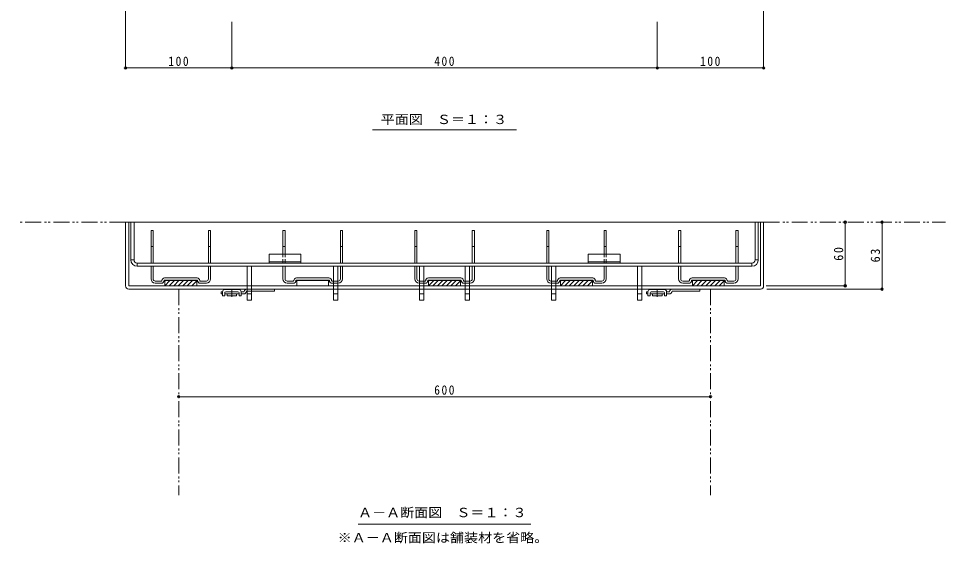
# Model space of a CAD drawing. Units: millimetres at full size, sheet at 1:3. Extents: x -1039 to 1139, y -824 to 816.
# Drawn here: x -1039 to -167, y -648 to -154 of the extents above; entities that cross this region are included whole.
import ezdxf
from ezdxf.enums import TextEntityAlignment as Align

# ---------------------------------------------------------------- set-up
doc = ezdxf.new("R2010")
doc.units = ezdxf.units.MM
doc.header["$LTSCALE"] = 3
doc.header["$PDMODE"] = 32
doc.header["$PDSIZE"] = 2.4
for name, pattern in [('CHAIN1', [8, 5, -1, 1, -1]), ('DASHED1', [1.8, 1.2, -0.6]), ('DOUBLE_CHAIN1', [8.8, 5, -1, 0.6, -0.6, 0.6, -1])]:
    doc.linetypes.add(name, pattern=pattern)
for name, color, linetype, lineweight in [('3-1_Center-DIM', 2, 'Continuous', 9), ('3-2_Center-Sym', 3, 'Continuous', 9), ('3-3_Frame-TXT', 4, 'Continuous', 9), ('3-4_Draft', 7, 'Continuous', 9), ('3-5', 7, 'Continuous', 9), ('3-6', 6, 'Continuous', 9), ('3-9', 5, 'DASHED1', 5)]:
    doc.layers.add(name, color=color, linetype=linetype, lineweight=lineweight)
doc.styles.add('ＭＳ ゴシック', font='')
doc.styles.get('ＭＳ ゴシック').set_extended_font_data('MS Gothic')

msp = doc.modelspace()

# ---------------------------------------------------------------- linework, layer by layer
at = {"layer": '3-1_Center-DIM'}
for p, q in [((-937.987, -345.654), (-937.987, -405.663)), ((-337.987, -345.654), (-937.987, -345.654)), ((-934.987, -345.654), (-934.987, -405.654)), ((-337.987, -345.654), (-337.987, -405.663)), ((-823.487, -405.654), (-934.987, -405.654)), ((-823.487, -408.654), (-934.987, -408.654)), ((-831.236, -409.153), (-844.737, -409.153)), ((-661.487, -405.654), (-819.487, -405.654)), ((-661.487, -408.654), (-819.487, -408.654)), ((-797.987, -410.654), (-797.987, -408.654)), ((-618.487, -405.654), (-657.487, -405.654)), ((-618.487, -408.654), (-657.462, -408.654)), ((-537.487, -405.654), (-614.487, -405.654)), ((-537.487, -408.654), (-614.487, -408.654)), ((-456.487, -405.654), (-533.487, -405.654)), ((-456.487, -408.654), (-533.487, -408.654)), ((-340.987, -408.654), (-452.487, -408.654)), ((-431.237, -409.153), (-444.737, -409.153)), ((-397.987, -410.654), (-397.987, -408.654)), ((-847.987, -413.154), (-847.987, -411.154)), ((-846.737, -411.154), (-847.987, -411.154)), ((-846.737, -413.154), (-847.987, -413.154)), ((-846.737, -411.154), (-846.737, -414.953)), ((-846.737, -414.953), (-844.737, -414.953)), ((-844.737, -412.153), (-844.737, -414.953)), ((-831.236, -413.154), (-844.737, -413.154)), ((-843.737, -411.153), (-832.237, -411.153)), ((-842.487, -414.654), (-842.487, -413.154)), ((-833.987, -415.154), (-841.987, -415.154)), ((-833.487, -414.654), (-833.487, -413.154)), ((-831.237, -414.953), (-829.237, -414.953)), ((-831.236, -412.153), (-831.236, -414.953)), ((-829.237, -411.154), (-829.237, -414.953)), ((-826.487, -411.154), (-829.237, -411.154)), ((-826.946, -413.154), (-829.237, -413.154)), ((-823.487, -410.654), (-823.987, -410.654)), ((-797.987, -410.654), (-819.487, -410.654)), ((-447.987, -413.154), (-447.987, -411.154)), ((-446.737, -411.154), (-447.987, -411.154)), ((-446.737, -413.154), (-447.987, -413.154)), ((-446.737, -411.154), (-446.737, -414.953)), ((-446.737, -414.953), (-444.737, -414.953)), ((-444.737, -412.153), (-444.737, -414.953)), ((-431.237, -413.154), (-444.737, -413.154)), ((-443.737, -411.153), (-432.237, -411.153)), ((-442.487, -414.654), (-442.487, -413.154)), ((-433.987, -415.154), (-441.987, -415.154)), ((-433.487, -414.654), (-433.487, -413.154)), ((-431.237, -412.153), (-431.237, -414.953)), ((-431.237, -414.953), (-429.237, -414.953)), ((-429.237, -411.154), (-429.237, -414.953)), ((-426.487, -411.154), (-429.237, -411.154)), ((-426.946, -413.154), (-429.237, -413.154)), ((-397.987, -410.654), (-423.987, -410.654))]:
    msp.add_line(p, q, dxfattribs=at)
at = {"layer": '3-1_Center-DIM', "linetype": 'CHAIN1'}
for p, q in [((-837.987, -408.695), (-837.987, -415.86)), ((-437.987, -408.695), (-437.987, -415.86))]:
    msp.add_line(p, q, dxfattribs=at)
at = {"layer": '3-1_Center-DIM', "linetype": 'DASHED1'}
for p, q in [((-819.487, -405.654), (-823.487, -405.654)), ((-819.487, -408.654), (-823.487, -408.654)), ((-742.487, -405.654), (-738.487, -405.654)), ((-742.487, -408.654), (-738.487, -408.654)), ((-657.487, -405.654), (-661.487, -405.654)), ((-657.487, -408.654), (-661.487, -408.654)), ((-614.487, -405.654), (-618.487, -405.654)), ((-614.487, -408.654), (-618.487, -408.654)), ((-533.487, -405.654), (-537.487, -405.654)), ((-533.487, -408.654), (-537.487, -408.654)), ((-452.487, -405.654), (-456.487, -405.654)), ((-452.487, -408.654), (-456.487, -408.654)), ((-819.487, -410.654), (-823.487, -410.654))]:
    msp.add_line(p, q, dxfattribs=at)
at = {"layer": '3-1_Center-DIM'}
msp.add_lwpolyline([(-340.987, -345.654), (-340.987, -405.654), (-452.487, -405.654)], dxfattribs=at)
for centre, radius, start, end in [((-934.987, -405.654), 3, 180, 270), ((-844.737, -411.154), 2, 90, 180), ((-831.236, -411.154), 2, 0, 90), ((-823.527, -411.654), 3, 90, 168.69007), ((-444.737, -411.154), 2, 90, 180), ((-431.237, -411.154), 2, 0, 90), ((-423.527, -411.654), 3, 90, 168.69007), ((-340.987, -405.654), 3, 270, 0), ((-843.737, -412.153), 1, 90, 180), ((-841.987, -414.654), 0.5, 180, 270), ((-833.987, -414.654), 0.5, 270, 0), ((-832.237, -412.153), 1, 0, 90), ((-826.946, -410.154), 3, 270, 348.69007), ((-443.737, -412.153), 1, 90, 180), ((-441.987, -414.654), 0.5, 180, 270), ((-433.987, -414.654), 0.5, 270, 0), ((-432.237, -412.153), 1, 0, 90), ((-426.946, -410.154), 3, 270, 348.69007)]:
    msp.add_arc(centre, radius, start, end, dxfattribs=at)
at = {"layer": '3-2_Center-Sym'}
for p, q in [((-929.987, -345.654), (-932.987, -345.654)), ((-932.987, -381.154), (-932.987, -345.654)), ((-929.987, -381.154), (-929.987, -345.654)), ((-345.987, -345.654), (-342.987, -345.654)), ((-345.987, -381.154), (-345.987, -345.654)), ((-342.987, -381.154), (-342.987, -345.654)), ((-929.987, -381.154), (-932.987, -381.154)), ((-802.987, -384.154), (-802.987, -375.654)), ((-802.987, -383.154), (-772.987, -383.154)), ((-502.987, -384.154), (-502.987, -375.654)), ((-502.987, -383.154), (-472.987, -383.154)), ((-345.987, -381.154), (-342.987, -381.154)), ((-926.987, -384.154), (-926.987, -387.154)), ((-348.987, -384.154), (-926.987, -384.154)), ((-348.987, -387.154), (-926.987, -387.154)), ((-348.987, -384.154), (-348.987, -387.154))]:
    msp.add_line(p, q, dxfattribs=at)
for points in [[(-772.987, -384.154), (-772.987, -375.654), (-802.987, -375.654)], [(-472.987, -384.154), (-472.987, -375.654), (-502.987, -375.654)]]:
    msp.add_lwpolyline(points, dxfattribs=at)
for centre, radius, start, end in [((-926.987, -381.154), 6, 180, 270), ((-926.987, -381.154), 3, 180, 270), ((-348.987, -381.154), 6, 270, 0), ((-348.987, -381.154), 3, 270, 0)]:
    msp.add_arc(centre, radius, start, end, dxfattribs=at)
at = {"layer": '3-3_Frame-TXT'}
for p, q in [((-913.987, -353.654), (-911.987, -353.654)), ((-913.987, -384.154), (-913.987, -353.654)), ((-911.987, -384.154), (-911.987, -353.654)), ((-859.987, -353.654), (-857.987, -353.654)), ((-859.987, -384.154), (-859.987, -353.654)), ((-857.987, -384.154), (-857.987, -353.654)), ((-787.987, -353.654), (-789.987, -353.654)), ((-789.987, -375.654), (-789.987, -353.654)), ((-787.987, -375.654), (-787.987, -353.654)), ((-733.987, -353.654), (-735.987, -353.654)), ((-735.987, -384.154), (-735.987, -353.654)), ((-733.987, -384.154), (-733.987, -353.654)), ((-665.987, -353.654), (-663.987, -353.654)), ((-665.987, -384.154), (-665.987, -353.654)), ((-663.987, -384.154), (-663.987, -353.654)), ((-611.987, -353.654), (-609.987, -353.654)), ((-611.987, -384.154), (-611.987, -353.654)), ((-609.987, -384.154), (-609.987, -353.654)), ((-541.987, -353.654), (-539.987, -353.654)), ((-541.987, -384.154), (-541.987, -353.654)), ((-539.987, -384.154), (-539.987, -353.654)), ((-487.987, -353.654), (-485.987, -353.654)), ((-487.987, -375.654), (-487.987, -353.654)), ((-485.987, -375.654), (-485.987, -353.654)), ((-417.987, -353.654), (-415.987, -353.654)), ((-417.987, -384.154), (-417.987, -353.654)), ((-415.987, -384.154), (-415.987, -353.654)), ((-363.987, -353.654), (-361.987, -353.654)), ((-363.987, -384.154), (-363.987, -353.654)), ((-361.987, -384.154), (-361.987, -353.654)), ((-911.987, -368.654), (-913.987, -368.654)), ((-857.987, -368.654), (-859.987, -368.654)), ((-789.987, -368.654), (-787.987, -368.654)), ((-735.987, -368.654), (-733.987, -368.654)), ((-663.987, -368.654), (-665.987, -368.654)), ((-609.987, -368.654), (-611.987, -368.654)), ((-539.987, -368.654), (-541.987, -368.654)), ((-485.987, -368.654), (-487.987, -368.654)), ((-415.987, -368.654), (-417.987, -368.654)), ((-361.987, -368.654), (-363.987, -368.654)), ((-913.987, -399.154), (-913.987, -387.154)), ((-911.987, -399.154), (-911.987, -387.154)), ((-859.987, -399.154), (-859.987, -387.154)), ((-857.987, -399.154), (-857.987, -387.154)), ((-789.987, -399.154), (-789.987, -387.154)), ((-787.987, -399.154), (-787.987, -387.154)), ((-735.987, -399.154), (-735.987, -387.154)), ((-733.987, -399.154), (-733.987, -387.154)), ((-665.987, -399.154), (-665.987, -387.154)), ((-663.987, -399.154), (-663.987, -387.154)), ((-611.987, -399.154), (-611.987, -387.154)), ((-609.987, -399.154), (-609.987, -387.154)), ((-541.987, -399.154), (-541.987, -387.154)), ((-539.987, -399.154), (-539.987, -387.154)), ((-487.987, -399.154), (-487.987, -387.154)), ((-485.987, -399.154), (-485.987, -387.154)), ((-417.987, -399.154), (-417.987, -387.154)), ((-415.987, -399.154), (-415.987, -387.154)), ((-363.987, -399.154), (-363.987, -387.154)), ((-361.987, -399.154), (-361.987, -387.154)), ((-870.737, -398.154), (-901.237, -398.154)), ((-870.737, -400.154), (-901.237, -400.154)), ((-900.987, -400.154), (-900.987, -405.654)), ((-900.987, -400.254), (-870.987, -400.254)), ((-900.987, -400.354), (-870.987, -400.354)), ((-900.987, -400.454), (-870.987, -400.454)), ((-900.987, -400.554), (-870.987, -400.554)), ((-896.186, -400.654), (-900.987, -405.454)), ((-900.429, -400.654), (-900.987, -401.212)), ((-900.987, -400.654), (-870.987, -400.654)), ((-891.943, -400.654), (-896.943, -405.654)), ((-887.701, -400.654), (-892.701, -405.654)), ((-883.458, -400.654), (-888.458, -405.654)), ((-879.215, -400.654), (-884.215, -405.654)), ((-874.973, -400.654), (-879.973, -405.654)), ((-870.987, -400.154), (-870.987, -405.654)), ((-777.237, -398.154), (-746.737, -398.154)), ((-777.237, -400.154), (-746.737, -400.154)), ((-776.987, -400.154), (-776.987, -405.654)), ((-746.987, -400.254), (-776.987, -400.254)), ((-746.987, -400.354), (-776.987, -400.354)), ((-746.987, -400.454), (-776.987, -400.454)), ((-746.987, -400.554), (-776.987, -400.554)), ((-746.987, -400.654), (-776.987, -400.654)), ((-746.987, -400.154), (-746.987, -405.654)), ((-622.737, -398.154), (-653.237, -398.154)), ((-622.737, -400.154), (-653.237, -400.154)), ((-652.987, -400.154), (-652.987, -405.654)), ((-652.987, -400.254), (-622.987, -400.254)), ((-652.987, -400.354), (-622.987, -400.354)), ((-652.987, -400.454), (-622.987, -400.454)), ((-652.987, -400.554), (-622.987, -400.554)), ((-648.186, -400.654), (-652.987, -405.454)), ((-652.429, -400.654), (-652.987, -401.212)), ((-652.987, -400.654), (-622.987, -400.654)), ((-643.943, -400.654), (-648.943, -405.654)), ((-639.701, -400.654), (-644.701, -405.654)), ((-635.458, -400.654), (-640.458, -405.654)), ((-631.215, -400.654), (-636.215, -405.654)), ((-626.973, -400.654), (-631.973, -405.654)), ((-622.987, -400.154), (-622.987, -405.654)), ((-498.737, -398.154), (-529.237, -398.154)), ((-498.737, -400.154), (-529.237, -400.154)), ((-528.987, -400.154), (-528.987, -405.654)), ((-528.987, -400.254), (-498.987, -400.254)), ((-528.987, -400.354), (-498.987, -400.354)), ((-528.987, -400.454), (-498.987, -400.454)), ((-528.987, -400.554), (-498.987, -400.554)), ((-524.186, -400.654), (-528.987, -405.454)), ((-528.429, -400.654), (-528.987, -401.212)), ((-528.987, -400.654), (-498.987, -400.654)), ((-519.943, -400.654), (-524.943, -405.654)), ((-515.701, -400.654), (-520.701, -405.654)), ((-511.458, -400.654), (-516.458, -405.654)), ((-507.215, -400.654), (-512.215, -405.654)), ((-502.973, -400.654), (-507.973, -405.654)), ((-498.987, -400.154), (-498.987, -405.654)), ((-374.737, -398.154), (-405.237, -398.154)), ((-374.737, -400.154), (-405.237, -400.154)), ((-404.987, -400.154), (-404.987, -405.654)), ((-404.987, -400.254), (-374.987, -400.254)), ((-404.987, -400.354), (-374.987, -400.354)), ((-404.987, -400.454), (-374.987, -400.454)), ((-404.987, -400.554), (-374.987, -400.554)), ((-400.186, -400.654), (-404.987, -405.454)), ((-404.429, -400.654), (-404.987, -401.212)), ((-404.987, -400.654), (-374.987, -400.654)), ((-395.943, -400.654), (-400.943, -405.654)), ((-391.701, -400.654), (-396.701, -405.654)), ((-387.458, -400.654), (-392.458, -405.654)), ((-383.215, -400.654), (-388.215, -405.654)), ((-378.973, -400.654), (-383.973, -405.654)), ((-374.987, -400.154), (-374.987, -405.654)), ((-904.237, -401.154), (-909.987, -401.154)), ((-904.237, -403.154), (-909.987, -403.154)), ((-870.987, -405.654), (-900.987, -405.654)), ((-870.987, -400.91), (-875.73, -405.654)), ((-870.987, -405.153), (-871.488, -405.654)), ((-861.987, -401.154), (-867.737, -401.154)), ((-861.987, -403.154), (-867.737, -403.154)), ((-785.987, -401.154), (-780.237, -401.154)), ((-781.487, -403.154), (-780.237, -403.154)), ((-776.987, -405.654), (-746.987, -405.654)), ((-743.737, -401.154), (-742.487, -401.154)), ((-743.737, -403.154), (-742.487, -403.154)), ((-738.487, -401.154), (-737.987, -401.154)), ((-738.487, -403.154), (-737.987, -403.154)), ((-661.487, -401.154), (-661.987, -401.154)), ((-661.487, -403.154), (-661.987, -403.154)), ((-656.237, -401.154), (-657.487, -401.154)), ((-656.237, -403.154), (-657.487, -403.154)), ((-622.987, -405.654), (-652.987, -405.654)), ((-622.987, -400.91), (-627.73, -405.654)), ((-622.987, -405.153), (-623.488, -405.654)), ((-618.487, -401.154), (-619.737, -401.154)), ((-618.487, -403.154), (-619.737, -403.154)), ((-613.987, -401.154), (-614.487, -401.154)), ((-613.987, -403.154), (-614.487, -403.154)), ((-537.487, -401.154), (-537.987, -401.154)), ((-537.487, -403.154), (-537.987, -403.154)), ((-532.237, -401.154), (-533.487, -401.154)), ((-532.237, -403.154), (-533.487, -403.154)), ((-498.987, -405.654), (-528.987, -405.654)), ((-498.987, -400.91), (-503.73, -405.654)), ((-498.987, -405.153), (-499.488, -405.654)), ((-489.987, -401.154), (-495.737, -401.154)), ((-494.487, -403.154), (-495.737, -403.154)), ((-408.237, -401.154), (-413.987, -401.154)), ((-408.237, -403.154), (-413.987, -403.154)), ((-374.987, -405.654), (-404.987, -405.654)), ((-374.987, -400.91), (-379.73, -405.654)), ((-374.987, -405.153), (-375.488, -405.654)), ((-365.987, -401.154), (-371.737, -401.154)), ((-365.987, -403.154), (-371.737, -403.154))]:
    msp.add_line(p, q, dxfattribs=at)
at = {"layer": '3-3_Frame-TXT', "linetype": 'DASHED1'}
for p, q in [((-789.987, -384.154), (-789.987, -375.654)), ((-787.987, -384.154), (-787.987, -375.654)), ((-487.987, -384.154), (-487.987, -375.654)), ((-485.987, -384.154), (-485.987, -375.654)), ((-742.487, -401.154), (-738.487, -401.154)), ((-742.487, -403.154), (-738.487, -403.154)), ((-657.487, -401.154), (-661.487, -401.154)), ((-657.487, -403.154), (-661.487, -403.154)), ((-614.487, -401.154), (-618.487, -401.154)), ((-614.487, -403.154), (-618.487, -403.154)), ((-533.487, -401.154), (-537.487, -401.154)), ((-533.487, -403.154), (-537.487, -403.154))]:
    msp.add_line(p, q, dxfattribs=at)
at = {"layer": '3-3_Frame-TXT'}
for points in [[(-785.987, -403.154), (-785.487, -403.154), (-781.487, -403.154)], [(-489.987, -403.154), (-490.487, -403.154), (-494.487, -403.154)]]:
    msp.add_lwpolyline(points, dxfattribs=at)
for centre, radius, start, end in [((-909.987, -399.154), 4, 180, 270), ((-909.987, -399.154), 2, 180, 270), ((-904.237, -400.654), 0.5, 270, 0), ((-904.237, -400.654), 2.5, 270, 0), ((-901.237, -400.654), 2.5, 90, 180), ((-901.237, -400.654), 0.5, 90, 180), ((-870.737, -400.654), 2.5, 0, 90), ((-870.737, -400.654), 0.5, 0, 90), ((-867.737, -400.654), 2.5, 180, 270), ((-867.737, -400.654), 0.5, 180, 270), ((-861.987, -399.154), 4, 270, 0), ((-861.987, -399.154), 2, 270, 0), ((-785.987, -399.154), 4, 180, 270), ((-785.987, -399.154), 2, 180, 270), ((-780.237, -400.654), 0.5, 270, 0), ((-780.237, -400.654), 2.5, 270, 0), ((-777.237, -400.654), 2.5, 90, 180), ((-777.237, -400.654), 0.5, 90, 180), ((-746.737, -400.654), 2.5, 0, 90), ((-746.737, -400.654), 0.5, 0, 90), ((-743.737, -400.654), 2.5, 180, 270), ((-743.737, -400.654), 0.5, 180, 270), ((-737.987, -399.154), 4, 270, 0), ((-737.987, -399.154), 2, 270, 0), ((-661.987, -399.154), 4, 180, 270), ((-661.987, -399.154), 2, 180, 270), ((-656.237, -400.654), 0.5, 270, 0), ((-656.237, -400.654), 2.5, 270, 0), ((-653.237, -400.654), 2.5, 90, 180), ((-653.237, -400.654), 0.5, 90, 180), ((-622.737, -400.654), 2.5, 0, 90), ((-622.737, -400.654), 0.5, 0, 90), ((-619.737, -400.654), 2.5, 180, 270), ((-619.737, -400.654), 0.5, 180, 270), ((-613.987, -399.154), 4, 270, 0), ((-613.987, -399.154), 2, 270, 0), ((-537.987, -399.154), 4, 180, 270), ((-537.987, -399.154), 2, 180, 270), ((-532.237, -400.654), 0.5, 270, 0), ((-532.237, -400.654), 2.5, 270, 0), ((-529.237, -400.654), 2.5, 90, 180), ((-529.237, -400.654), 0.5, 90, 180), ((-498.737, -400.654), 2.5, 0, 90), ((-498.737, -400.654), 0.5, 0, 90), ((-495.737, -400.654), 2.5, 180, 270), ((-495.737, -400.654), 0.5, 180, 270), ((-489.987, -399.154), 4, 270, 0), ((-489.987, -399.154), 2, 270, 0), ((-413.987, -399.154), 4, 180, 270), ((-413.987, -399.154), 2, 180, 270), ((-408.237, -400.654), 0.5, 270, 0), ((-408.237, -400.654), 2.5, 270, 0), ((-405.237, -400.654), 2.5, 90, 180), ((-405.237, -400.654), 0.5, 90, 180), ((-374.737, -400.654), 2.5, 0, 90), ((-374.737, -400.654), 0.5, 0, 90), ((-371.737, -400.654), 2.5, 180, 270), ((-371.737, -400.654), 0.5, 180, 270), ((-365.987, -399.154), 4, 270, 0), ((-365.987, -399.154), 2, 270, 0)]:
    msp.add_arc(centre, radius, start, end, dxfattribs=at)
at = {"layer": '3-4_Draft'}
for p, q in [((-937.987, -201.52), (-937.987, -126.343)), ((-337.987, -201.52), (-337.987, -126.343)), ((-837.987, -201.52), (-837.987, -157.124)), ((-437.987, -201.52), (-437.987, -157.124)), ((-937.987, -200.62), (-837.987, -200.62)), ((-837.987, -200.62), (-437.987, -200.62)), ((-437.987, -200.62), (-337.987, -200.62)), ((-261.239, -345.654), (-261.239, -405.654)), ((-226.646, -345.654), (-226.646, -408.654)), ((-260.339, -405.654), (-335.487, -405.654)), ((-225.746, -408.654), (-334.987, -408.654)), ((-387.987, -509.901), (-887.987, -509.901))]:
    msp.add_line(p, q, dxfattribs=at)
for p in [(-937.987, -200.62), (-837.987, -200.62), (-437.987, -200.62), (-337.987, -200.62), (-261.239, -345.654), (-226.646, -345.654), (-261.239, -405.654), (-226.646, -408.654), (-887.987, -509.901), (-387.987, -509.901)]:
    msp.add_point(p, dxfattribs=at)
at = {"layer": '3-5'}
for p, q in [((-705.67, -258.968), (-570.281, -258.968)), ((-719.114, -629.829), (-556.86, -629.829))]:
    msp.add_line(p, q, dxfattribs=at)
at = {"layer": '3-6', "linetype": 'DOUBLE_CHAIN1'}
for p, q in [((-937.987, -345.654), (-1038.563, -345.654)), ((-337.987, -345.654), (-167.021, -345.654)), ((-887.987, -408.654), (-887.987, -602.654)), ((-387.987, -408.654), (-387.987, -602.654))]:
    msp.add_line(p, q, dxfattribs=at)
at = {"layer": '3-9', "linetype": 'Continuous'}
for p, q in [((-823.487, -419.154), (-823.487, -387.154)), ((-819.487, -387.154), (-823.487, -387.154)), ((-819.487, -419.154), (-819.487, -387.154)), ((-742.487, -419.154), (-742.487, -387.154)), ((-742.487, -387.154), (-738.487, -387.154)), ((-738.487, -419.154), (-738.487, -387.154)), ((-661.487, -419.154), (-661.487, -387.154)), ((-657.487, -387.154), (-661.487, -387.154)), ((-657.487, -419.154), (-657.487, -387.154)), ((-618.487, -419.154), (-618.487, -387.154)), ((-614.487, -387.154), (-618.487, -387.154)), ((-614.487, -419.154), (-614.487, -387.154)), ((-537.487, -419.154), (-537.487, -387.154)), ((-533.487, -387.154), (-537.487, -387.154)), ((-533.487, -419.154), (-533.487, -387.154)), ((-456.487, -419.154), (-456.487, -387.154)), ((-452.487, -387.154), (-456.487, -387.154)), ((-452.487, -419.154), (-452.487, -387.154)), ((-819.487, -419.154), (-823.487, -419.154)), ((-742.487, -419.154), (-738.487, -419.154)), ((-657.487, -419.154), (-661.487, -419.154)), ((-614.487, -419.154), (-618.487, -419.154)), ((-533.487, -419.154), (-537.487, -419.154)), ((-452.487, -419.154), (-456.487, -419.154))]:
    msp.add_line(p, q, dxfattribs=at)
at = {"layer": '3-9'}
for p, q in [((-823.487, -413.154), (-819.487, -413.154)), ((-738.487, -413.154), (-742.487, -413.154)), ((-661.487, -413.154), (-657.487, -413.154)), ((-618.487, -413.154), (-614.487, -413.154)), ((-537.487, -413.154), (-533.487, -413.154)), ((-456.487, -413.154), (-452.487, -413.154))]:
    msp.add_line(p, q, dxfattribs=at)

# ---------------------------------------------------------------- texts
at = {"layer": '3-4_Draft', "color": 2, "char_height": 8.798, "attachment_point": 7, "style": 'ＭＳ ゴシック'}
for s, insert in [('\\T1.27;\\W0.9;100', (-897.737, -198.82)), ('\\T1.27;\\W0.9;400', (-647.737, -198.82)), ('\\T1.27;\\W0.9;100', (-397.737, -198.82)), ('\\T1.27;\\W0.9;600', (-647.737, -508.101))]:
    msp.add_mtext(s, dxfattribs=dict(at, insert=insert))
at = {"layer": '3-4_Draft', "color": 2, "char_height": 8.798, "attachment_point": 7, "rotation": 90, "style": 'ＭＳ ゴシック'}
for s, insert in [('\\T1.27;\\W0.95;60', (-263.039, -382.029)), ('\\T1.27;\\W0.95;63', (-228.446, -383.529))]:
    msp.add_mtext(s, dxfattribs=dict(at, insert=insert))
at = {"layer": '3-5', "color": 2, "style": 'ＭＳ ゴシック', "width": 1.1}
for s, p in [('平面図\u3000Ｓ＝１：３', (-697.998, -256.058)), ('Ａ－Ａ断面図\u3000Ｓ＝１：３', (-719.321, -625.872)), ('※Ａ－Ａ断面図は舗装材を省略。', (-738.487, -649.551))]:
    msp.add_text(s, height=8.798, dxfattribs=at).set_placement(p, align=Align.BOTTOM_LEFT)

doc.saveas('drawing.dxf')
